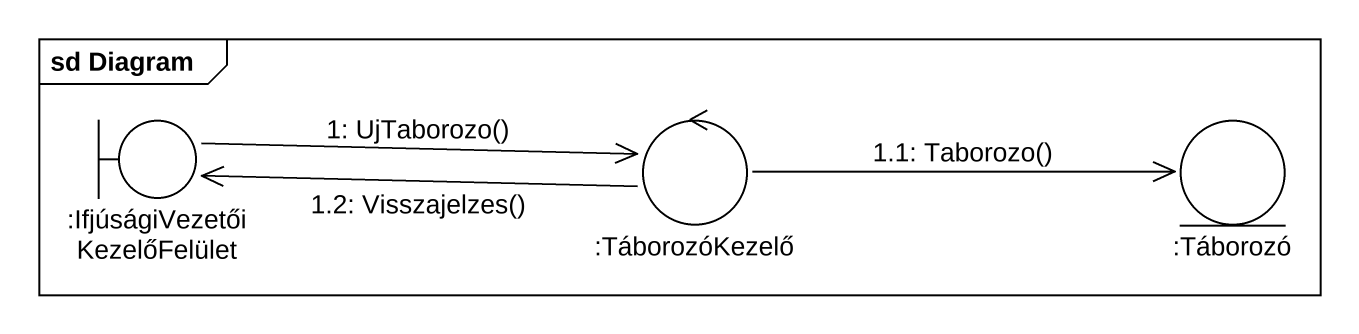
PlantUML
@startuml
mainframe sd Diagram
boundary ":IfjúságiVezetőiKezelőFelület" as IfjúságiVezetőiKezelőFelület
control ":TáborozóKezelő" as TáborozóKezelő
entity ":Táborozó" as Táborozó
IfjúságiVezetőiKezelőFelület -right-> TáborozóKezelő : 1: UjTaborozo()
TáborozóKezelő -right-> Táborozó : 1.1: Taborozo()
TáborozóKezelő -left-> IfjúságiVezetőiKezelőFelület : 1.2: Visszajelzes()
@enduml
